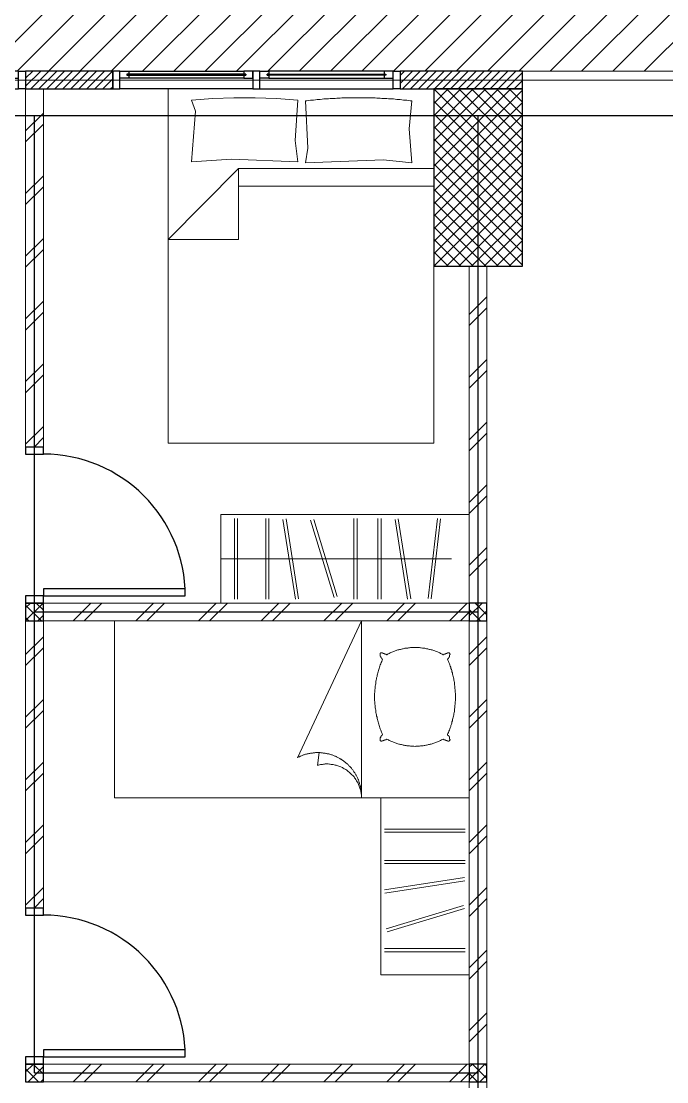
# Model space of a CAD drawing. Header units: inches. Extents: x -1 to 125, y -2 to 87.
# Drawn here: x 31.33 to 34.97, y 24.37 to 30.35 of the extents above; entities that cross this region are included whole.
import ezdxf

# ---------------------------------------------------------------- set-up
doc = ezdxf.new("R2010")
doc.units = ezdxf.units.IN
doc.header["$MEASUREMENT"] = 0
doc.layers.get('defpoints').update_dxf_attribs({"color": 1})
for name, color, linetype, lineweight in [('ars', 11, 'Continuous', 0), ('KOL', 1, 'Continuous', 30), ('KOLOM', 4, 'Continuous', 9), ('tem', 5, 'Continuous', 20)]:
    doc.layers.add(name, color=color, linetype=linetype, lineweight=lineweight)
doc.layers.add('as', color=1, linetype='Continuous', plot=False)
doc.layers.add('Kusen', color=30, linetype='Continuous')
doc.layers.add('POLYLINE TPAK', color=4, linetype='Continuous', lineweight=20, plot=False)
pattern_1 = [(45, (-37.8, 2.65), (-0.1767767, 0.1767767), []), (45, (-37.7375, 2.65), (-0.1767767, 0.1767767), [])]

# ---------------------------------------------------------------- blocks, each defined once
blk = doc.blocks.new('k2')
at = {"layer": 'ars'}
h = blk.add_hatch(dxfattribs=at)
h.set_pattern_fill('_USER', color=256, scale=0.05, angle=45, double=1, pattern_type=0)
h.set_pattern_definition([(45, (0, -5), (-0.03535534, 0.03535534), []), (135, (0, -5), (-0.03535534, -0.03535534), [])])
h.paths.add_polyline_path([(-0.25, -0.5), (0.25, -0.5), (0.25, 0.5), (-0.25, 0.5)])
at = {"layer": 'KOL'}
blk.add_lwpolyline([(-0.25, -0.5), (0.25, -0.5), (0.25, 0.5), (-0.25, 0.5)], close=True, dxfattribs=at)
blk = doc.blocks.new('BED1')
at = {"color": 0, "linetype": 'Continuous'}
for points in [[(1.9976, 0), (1.9976, 1.4976), (0, 1.4976), (0, 0), (1.9976, 0)], [(1.5484, 1.0993), (1.1489, 1.0993), (1.1489, 1.4976), (1.5484, 1.0993)], [(1.9346, 1.3656), (1.9443, 1.2458), (1.9467, 1.1259), (1.9467, 1.0061), (1.9443, 0.8862), (1.9346, 0.7663), (1.707, 0.7809), (1.586, 0.7663), (1.6017, 1.1404), (1.586, 1.3656), (1.8717, 1.3426), (1.9346, 1.3656)], [(1.4492, 1.0993), (1.4492, 0)], [(1.5484, 1.0993), (1.5484, 0)], [(1.9298, 0.1235), (1.7724, 0.138), (1.5799, 0.1235), (1.5981, 0.2833), (1.5799, 0.7228), (1.6634, 0.7094), (1.9298, 0.7228)], [(1.9298, 0.1235), (1.931, 0.1332), (1.9322, 0.1429), (1.9334, 0.1513), (1.9346, 0.161), (1.9346, 0.1707), (1.9358, 0.1804), (1.937, 0.1889), (1.9383, 0.1985), (1.9383, 0.2082), (1.9395, 0.2179), (1.9407, 0.2264), (1.9407, 0.2361), (1.9419, 0.2458), (1.9419, 0.2542), (1.9431, 0.2639), (1.9431, 0.2736), (1.9443, 0.2833), (1.9443, 0.2918), (1.9455, 0.3015), (1.9455, 0.3111), (1.9455, 0.3208), (1.9467, 0.3293), (1.9467, 0.339), (1.9467, 0.3487), (1.9467, 0.3584), (1.9479, 0.3668), (1.9479, 0.3765), (1.9479, 0.3862), (1.9479, 0.3959), (1.9479, 0.4044), (1.9479, 0.414), (1.9479, 0.4237), (1.9479, 0.4334), (1.9479, 0.4419), (1.9479, 0.4516), (1.9479, 0.4613), (1.9479, 0.4709), (1.9479, 0.4794), (1.9467, 0.4891), (1.9467, 0.4988), (1.9467, 0.5085), (1.9467, 0.5169), (1.9455, 0.5266), (1.9455, 0.5363), (1.9455, 0.546), (1.9443, 0.5545), (1.9443, 0.5642), (1.9431, 0.5738), (1.9431, 0.5835), (1.9419, 0.592), (1.9419, 0.6017), (1.9407, 0.6114), (1.9407, 0.6199), (1.9395, 0.6295), (1.9383, 0.6392), (1.9383, 0.6489), (1.937, 0.6574), (1.9358, 0.6671), (1.9346, 0.6768), (1.9346, 0.6864), (1.9334, 0.6949), (1.9322, 0.7046), (1.931, 0.7143), (1.9298, 0.7228)]]:
    blk.add_lwpolyline(points, dxfattribs=at)
blk = doc.blocks.new('LEMARI1')
for points in [[(0.6998, 0.4988), (-0.6998, 0.4988)], [(-0.6998, 0), (0.6998, 0), (0.6998, 0.4988), (-0.6998, 0.4988), (-0.6998, 0)], [(-0.5387, 0.4758), (-0.4855, 0.023)], [(-0.4685, 0.0254), (-0.5206, 0.477)], [(-0.3002, 0.4746), (-0.3705, 0.0242)], [(-0.3523, 0.0218), (-0.2821, 0.4709)], [(-0.2034, 0.477), (-0.2034, 0.0218)], [(-0.1852, 0.0218), (-0.1852, 0.477)], [(-0.0678, 0.477), (-0.0678, 0.0218)], [(-0.0496, 0.0218), (-0.0496, 0.477)], [(0.1755, 0.4722), (0.0436, 0.0363)], [(0.0605, 0.0315), (0.1937, 0.4673)], [(0.3317, 0.4746), (0.2627, 0.0242)], [(0.2797, 0.0218), (0.3499, 0.4709)], [(0.4286, 0.477), (0.4286, 0.0218)], [(0.4467, 0.0218), (0.4467, 0.477)], [(0.6053, 0.477), (0.6053, 0.0218)], [(0.6235, 0.0218), (0.6235, 0.477)], [(0.6998, 0.2494), (-0.5993, 0.2494)]]:
    blk.add_lwpolyline(points)
blk = doc.blocks.new('T. J1')
at = {"layer": 'Kusen'}
for p, q in [((-0.7188, 0.1), (-0.0688, 0.1)), ((-0.0688, 0.06), (-0.7188, 0.06)), ((0.7212, 0.1), (0.0712, 0.1)), ((0.0712, 0.06), (0.7212, 0.06)), ((-0.0188, 0), (-0.7688, 0)), ((0.0212, 0), (0.7712, 0))]:
    blk.add_line(p, q, dxfattribs=at)
for points in [[(-0.8088, 0), (-0.7688, 0), (-0.7688, 0.1), (-0.8088, 0.1)], [(-0.0188, 0), (0.0212, 0), (0.0212, 0.1), (-0.0188, 0.1)], [(0.8112, 0), (0.7712, 0), (0.7712, 0.1), (0.8112, 0.1)]]:
    blk.add_lwpolyline(points, close=True, dxfattribs=at)
for points in [[(-0.7188, 0.0775), (-0.7188, 0.06), (-0.7688, 0.06), (-0.7688, 0.1), (-0.7188, 0.1), (-0.7188, 0.0825), (-0.7288, 0.0825), (-0.7288, 0.0775), (-0.7188, 0.0775)], [(-0.0688, 0.0775), (-0.0688, 0.06), (-0.0188, 0.06), (-0.0188, 0.1), (-0.0688, 0.1), (-0.0688, 0.0825), (-0.0588, 0.0825), (-0.0588, 0.0775), (-0.0688, 0.0775)], [(0.0712, 0.0775), (0.0712, 0.06), (0.0212, 0.06), (0.0212, 0.1), (0.0712, 0.1), (0.0712, 0.0825), (0.0612, 0.0825), (0.0612, 0.0775), (0.0712, 0.0775)], [(0.7212, 0.0775), (0.7212, 0.06), (0.7712, 0.06), (0.7712, 0.1), (0.7212, 0.1), (0.7212, 0.0825), (0.7312, 0.0825), (0.7312, 0.0775), (0.7212, 0.0775)]]:
    blk.add_lwpolyline(points, dxfattribs=at)
at = {"layer": 'Kusen', "color": 141}
for points in [[(-0.7288, 0.0775), (-0.0588, 0.0775), (-0.0588, 0.0825), (-0.7288, 0.0825)], [(0.7312, 0.0775), (0.0612, 0.0775), (0.0612, 0.0825), (0.7312, 0.0825)]]:
    blk.add_lwpolyline(points, close=True, dxfattribs=at)
blk = doc.blocks.new('K 10.10')
at = {"layer": 'ars'}
h = blk.add_hatch(dxfattribs=at)
h.set_pattern_fill('_USER', color=256, scale=0.05, angle=45, double=1, pattern_type=0)
h.set_pattern_definition([(45, (0, 0), (-0.035355339, 0.035355339), []), (135, (0, 0), (-0.035355339, -0.035355339), [])])
h.paths.add_polyline_path([(1560.5383, 1380.4069), (1560.6383, 1380.4069), (1560.6383, 1380.5069), (1560.5383, 1380.5069)])
at = {"layer": 'KOL'}
blk.add_lwpolyline([(1560.5383, 1380.4069), (1560.6383, 1380.4069), (1560.6383, 1380.5069), (1560.5383, 1380.5069)], close=True, dxfattribs=at)
blk = doc.blocks.new('P.80')
at = {"layer": 'Kusen'}
for points in [[(-69.8094, -74.8368), (-69.7694, -74.8368), (-69.7694, -74.0368), (-69.8094, -74.0368)], [(-70.6094, -74.9368), (-70.5694, -74.9368), (-70.5694, -74.8368), (-70.6094, -74.8368)], [(-69.7694, -74.9368), (-69.7294, -74.9368), (-69.7294, -74.8368), (-69.7694, -74.8368)]]:
    blk.add_lwpolyline(points, close=True, dxfattribs=at)
blk.add_arc((-69.7694, -74.8368), 0.8, 90, 180, dxfattribs=at)
blk = doc.blocks.new('A-DAS')
at = {"layer": 'ars'}
h = blk.add_hatch(dxfattribs=at)
h.set_pattern_fill('ANSI31', color=256, scale=0.01, style=0)
h.set_pattern_definition([(45, (-37.059324, 15.9), (-0.02245064, 0.02245064), [])])
h.paths.add_polyline_path([(-21.75, 15.9), (-21.2593, 15.9), (-21.2593, 16), (-21.75, 16)])
h = blk.add_hatch(dxfattribs=at)
h.set_pattern_fill('ANSI31', color=256, scale=0.01, style=0)
h.set_pattern_definition([(45, (-34.560675, 15.899996), (-0.02245064, 0.02245064), [])])
h.paths.add_polyline_path([(-19.6393, 15.9), (-18.95, 15.9), (-18.95, 16), (-19.6393, 16)])
h = blk.add_hatch(dxfattribs=at)
h.set_pattern_fill('TEMBOK', color=256, scale=0.25)
h.set_pattern_definition(pattern_1)
h.paths.add_polyline_path([(-21.65, 13.88), (-21.75, 13.88), (-21.75, 15.9), (-21.65, 15.9)])
h = blk.add_hatch(dxfattribs=at)
h.set_pattern_fill('TEMBOK', color=256, scale=0.25)
h.set_pattern_definition(pattern_1)
h.paths.add_polyline_path([(-19.15, 13), (-19.25, 13), (-19.25, 14.9), (-19.15, 14.9)])
h = blk.add_hatch(dxfattribs=at)
h.set_pattern_fill('TEMBOK', color=256, scale=0.25)
h.set_pattern_definition([(225, (-13.05, 18.65), (0.1767767, -0.1767767), []), (225, (-13.1125, 18.65), (0.1767767, -0.1767767), [])])
h.paths.add_polyline_path([(-21.65, 13), (-21.65, 12.9), (-19.25, 12.9), (-19.25, 13)])
h = blk.add_hatch(dxfattribs=at)
h.set_pattern_fill('TEMBOK', color=256, scale=0.25)
h.set_pattern_definition([(45, (-37.8, 0.05), (-0.1767767, 0.1767767), []), (45, (-37.7375, 0.05), (-0.1767767, 0.1767767), [])])
h.paths.add_polyline_path([(-21.65, 11.28), (-21.75, 11.28), (-21.75, 12.9), (-21.65, 12.9)])
h = blk.add_hatch(dxfattribs=at)
h.set_pattern_fill('TEMBOK', color=256, scale=0.25)
h.set_pattern_definition([(45, (-35.3, 0.05), (-0.1767767, 0.1767767), []), (45, (-35.2375, 0.05), (-0.1767767, 0.1767767), [])])
h.paths.add_polyline_path([(-19.15, 10.4), (-19.25, 10.4), (-19.25, 12.9), (-19.15, 12.9)])
h = blk.add_hatch(dxfattribs=at)
h.set_pattern_fill('TEMBOK', color=256, scale=0.25)
h.set_pattern_definition([(225, (-13.05, 16.05), (0.1767767, -0.1767767), []), (225, (-13.1125, 16.05), (0.1767767, -0.1767767), [])])
h.paths.add_polyline_path([(-21.65, 10.4), (-21.65, 10.3), (-19.25, 10.3), (-19.25, 10.4)])
h = blk.add_hatch(dxfattribs=at)
h.set_pattern_fill('TEMBOK', color=256, scale=0.25)
h.set_pattern_definition([(45, (-35.3, -2.15), (-0.1767767, 0.1767767), []), (45, (-35.2375, -2.15), (-0.1767767, 0.1767767), [])])
h.paths.add_polyline_path([(-19.15, 8.2), (-19.25, 8.2), (-19.25, 10.3), (-19.15, 10.3)])
for p, q in [((-19.4994, 11.9012), (-19.9982, 11.9012)), ((-19.2718, 11.7075), (-19.727, 11.7075)), ((-19.727, 11.5489), (-19.2718, 11.5489)), ((-19.2718, 11.5307), (-19.727, 11.5307)), ((-19.727, 11.3818), (-19.2766, 11.4521)), ((-19.2742, 11.4327), (-19.7246, 11.3637)), ((-19.7185, 11.1627), (-19.2815, 11.2947)), ((-19.2754, 11.2777), (-19.7113, 11.1458)), ((-19.727, 11.0513), (-19.2718, 11.0513)), ((-19.2718, 11.0332), (-19.727, 11.0332))]:
    blk.add_line(p, q, dxfattribs=at)
for points in [[(-19.25, 11.9012), (-19.25, 12.9), (-21.2488, 12.9), (-21.2488, 11.9012)], [(-19.7488, 10.9024), (-19.25, 10.9024), (-19.25, 11.9012), (-19.7488, 11.9012)]]:
    blk.add_lwpolyline(points, close=True, dxfattribs=at)
for points in [[(-19.8577, 12.9), (-20.2173, 12.1276)], [(-19.8577, 11.9012), (-19.8577, 12.9)], [(-19.7149, 12.7087), (-19.71, 12.7111), (-19.7052, 12.7136), (-19.7004, 12.716), (-19.6955, 12.7184), (-19.6907, 12.7208), (-19.6858, 12.7232), (-19.681, 12.7245), (-19.6762, 12.7269), (-19.6713, 12.7281), (-19.6665, 12.7305), (-19.6616, 12.7317), (-19.6568, 12.7341), (-19.6519, 12.7354), (-19.6471, 12.7366), (-19.6423, 12.7378), (-19.6362, 12.739), (-19.6314, 12.7402), (-19.6265, 12.7414), (-19.6217, 12.7426), (-19.6168, 12.7438), (-19.612, 12.745), (-19.6059, 12.745), (-19.6011, 12.7462), (-19.5962, 12.7462), (-19.5914, 12.7475), (-19.5866, 12.7475), (-19.5805, 12.7487), (-19.5757, 12.7487), (-19.5708, 12.7487), (-19.566, 12.7487), (-19.5599, 12.7499), (-19.5551, 12.7499), (-19.5502, 12.7499), (-19.5454, 12.7487), (-19.5406, 12.7487), (-19.5345, 12.7487), (-19.5297, 12.7487), (-19.5248, 12.7475), (-19.52, 12.7475), (-19.5139, 12.7462), (-19.5091, 12.7462), (-19.5042, 12.745), (-19.4994, 12.745), (-19.4946, 12.7438), (-19.4897, 12.7426), (-19.4837, 12.7414), (-19.4788, 12.7402), (-19.474, 12.739), (-19.4691, 12.7378), (-19.4643, 12.7366), (-19.4594, 12.7354), (-19.4546, 12.7341), (-19.4498, 12.7317), (-19.4437, 12.7305), (-19.4389, 12.7281), (-19.434, 12.7269), (-19.4292, 12.7245), (-19.4243, 12.7232), (-19.4195, 12.7208), (-19.4159, 12.7184), (-19.411, 12.716), (-19.4062, 12.7136), (-19.4013, 12.7111), (-19.3965, 12.7087)], [(-19.7379, 12.2584), (-19.7403, 12.2644), (-19.7439, 12.2717), (-19.7464, 12.2777), (-19.7488, 12.2838), (-19.7512, 12.2898), (-19.7536, 12.2971), (-19.7548, 12.3031), (-19.7573, 12.3104), (-19.7597, 12.3165), (-19.7609, 12.3225), (-19.7633, 12.3298), (-19.7645, 12.3358), (-19.7669, 12.3431), (-19.7682, 12.3492), (-19.7694, 12.3564), (-19.7718, 12.3625), (-19.773, 12.3697), (-19.7742, 12.3758), (-19.7754, 12.3831), (-19.7766, 12.3891), (-19.7766, 12.3964), (-19.7778, 12.4036), (-19.7791, 12.4097), (-19.7803, 12.4169), (-19.7803, 12.423), (-19.7815, 12.4303), (-19.7815, 12.4375), (-19.7815, 12.4436), (-19.7827, 12.4508), (-19.7827, 12.4569), (-19.7827, 12.4642), (-19.7827, 12.4714), (-19.7827, 12.4775), (-19.7827, 12.4847), (-19.7827, 12.4908), (-19.7815, 12.4981), (-19.7815, 12.5053), (-19.7815, 12.5114), (-19.7803, 12.5186), (-19.7803, 12.5247), (-19.7791, 12.532), (-19.7778, 12.5392), (-19.7766, 12.5453), (-19.7766, 12.5525), (-19.7754, 12.5586), (-19.7742, 12.5659), (-19.773, 12.5719), (-19.7718, 12.5792), (-19.7694, 12.5852), (-19.7682, 12.5925), (-19.7669, 12.5985), (-19.7645, 12.6058), (-19.7633, 12.6119), (-19.7609, 12.6191), (-19.7597, 12.6252), (-19.7573, 12.6312), (-19.7548, 12.6385), (-19.7536, 12.6446), (-19.7512, 12.6518), (-19.7488, 12.6579), (-19.7464, 12.6639), (-19.7427, 12.6712), (-19.7403, 12.6772), (-19.7379, 12.6833)], [(-19.7391, 12.6845), (-19.7403, 12.6845), (-19.7403, 12.6845), (-19.7403, 12.6845), (-19.7403, 12.6857), (-19.7415, 12.6857), (-19.7415, 12.6869), (-19.7427, 12.6869), (-19.7427, 12.6893), (-19.7439, 12.6893), (-19.7439, 12.6906), (-19.7464, 12.6906), (-19.7464, 12.693), (-19.7488, 12.693), (-19.7488, 12.6966), (-19.7488, 12.6966), (-19.7488, 12.6978), (-19.75, 12.6978), (-19.75, 12.7002), (-19.7512, 12.7002), (-19.7512, 12.7087), (-19.7524, 12.7087), (-19.7524, 12.7099), (-19.7524, 12.7099), (-19.7524, 12.7136), (-19.7524, 12.7136), (-19.7524, 12.7148), (-19.7512, 12.7148), (-19.7512, 12.7172), (-19.75, 12.7172), (-19.75, 12.7184), (-19.7488, 12.7184), (-19.7488, 12.7184), (-19.7415, 12.7184), (-19.7415, 12.7184), (-19.7391, 12.7184), (-19.7391, 12.7172), (-19.7343, 12.7172), (-19.7343, 12.716), (-19.7318, 12.716), (-19.7318, 12.7148), (-19.7306, 12.7148), (-19.7306, 12.7148), (-19.7282, 12.7148), (-19.7282, 12.7136), (-19.7258, 12.7136), (-19.7258, 12.7123), (-19.7234, 12.7123), (-19.7234, 12.7123), (-19.7209, 12.7123), (-19.7209, 12.7111), (-19.7185, 12.7111), (-19.7185, 12.7099), (-19.7161, 12.7099), (-19.7161, 12.7087), (-19.7149, 12.7087), (-19.7149, 12.7087)], [(-19.7391, 12.6833), (-19.7391, 12.6845)], [(-19.3965, 12.7087), (-19.3965, 12.7087), (-19.3941, 12.7087), (-19.3941, 12.7099), (-19.3929, 12.7099), (-19.3929, 12.7111), (-19.3916, 12.7111), (-19.3916, 12.7123), (-19.388, 12.7123), (-19.388, 12.7123), (-19.3856, 12.7123), (-19.3856, 12.7136), (-19.382, 12.7136), (-19.382, 12.7148), (-19.3808, 12.7148), (-19.3808, 12.7148), (-19.3783, 12.7148), (-19.3783, 12.716), (-19.3759, 12.716), (-19.3759, 12.7172), (-19.3723, 12.7172), (-19.3723, 12.7184), (-19.3699, 12.7184), (-19.3699, 12.7184), (-19.3626, 12.7184), (-19.3626, 12.7184), (-19.3602, 12.7184), (-19.3602, 12.7172), (-19.3602, 12.7172), (-19.3602, 12.7148), (-19.359, 12.7148), (-19.359, 12.7136), (-19.3577, 12.7136), (-19.3577, 12.7099), (-19.359, 12.7099), (-19.359, 12.7087), (-19.3602, 12.7087), (-19.3602, 12.7002), (-19.3602, 12.7002), (-19.3602, 12.6978), (-19.3614, 12.6978), (-19.3614, 12.6966), (-19.3626, 12.6966), (-19.3626, 12.693), (-19.365, 12.693), (-19.365, 12.6906), (-19.3662, 12.6906), (-19.3662, 12.6893), (-19.3674, 12.6893), (-19.3674, 12.6869), (-19.3699, 12.6869), (-19.3699, 12.6857), (-19.3711, 12.6857), (-19.3711, 12.6845), (-19.3723, 12.6845), (-19.3723, 12.6845), (-19.3723, 12.6845), (-19.3723, 12.6833)], [(-19.3723, 12.6833), (-19.3699, 12.6772), (-19.3662, 12.6712), (-19.3638, 12.6639), (-19.3614, 12.6579), (-19.359, 12.6518), (-19.3565, 12.6446), (-19.3541, 12.6385), (-19.3529, 12.6312), (-19.3505, 12.6252), (-19.3481, 12.6191), (-19.3469, 12.6119), (-19.3444, 12.6058), (-19.3432, 12.5985), (-19.342, 12.5925), (-19.3396, 12.5852), (-19.3384, 12.5792), (-19.3372, 12.5719), (-19.336, 12.5659), (-19.3347, 12.5586), (-19.3335, 12.5525), (-19.3323, 12.5453), (-19.3323, 12.538), (-19.3311, 12.532), (-19.3299, 12.5247), (-19.3299, 12.5186), (-19.3287, 12.5114), (-19.3287, 12.5053), (-19.3287, 12.4981), (-19.3275, 12.4908), (-19.3275, 12.4847), (-19.3275, 12.4775), (-19.3275, 12.4714), (-19.3275, 12.4642), (-19.3275, 12.4569), (-19.3275, 12.4508), (-19.3287, 12.4436), (-19.3287, 12.4375), (-19.3287, 12.4303), (-19.3299, 12.423), (-19.3299, 12.4169), (-19.3311, 12.4097), (-19.3323, 12.4036), (-19.3323, 12.3964), (-19.3335, 12.3891), (-19.3347, 12.3831), (-19.336, 12.3758), (-19.3372, 12.3697), (-19.3384, 12.3625), (-19.3396, 12.3564), (-19.342, 12.3492), (-19.3432, 12.3431), (-19.3444, 12.3358), (-19.3469, 12.3298), (-19.3481, 12.3225), (-19.3505, 12.3165), (-19.3529, 12.3104), (-19.3541, 12.3031), (-19.3565, 12.2971), (-19.359, 12.2898), (-19.3614, 12.2838), (-19.3638, 12.2777), (-19.3662, 12.2705), (-19.3699, 12.2644), (-19.3723, 12.2584)], [(-19.7149, 12.2329), (-19.7149, 12.2317), (-19.7161, 12.2317), (-19.7161, 12.2305), (-19.7185, 12.2305), (-19.7185, 12.2293), (-19.7209, 12.2293), (-19.7209, 12.2293), (-19.7234, 12.2293), (-19.7234, 12.2281), (-19.7258, 12.2281), (-19.7258, 12.2269), (-19.7282, 12.2269), (-19.7282, 12.2269), (-19.7306, 12.2269), (-19.7306, 12.2257), (-19.7318, 12.2257), (-19.7318, 12.2245), (-19.7343, 12.2245), (-19.7343, 12.2232), (-19.7391, 12.2232), (-19.7391, 12.2232), (-19.7415, 12.2232), (-19.7415, 12.222), (-19.7488, 12.222), (-19.7488, 12.2232), (-19.75, 12.2232), (-19.75, 12.2232), (-19.7512, 12.2232), (-19.7512, 12.2269), (-19.7524, 12.2269), (-19.7524, 12.2269), (-19.7524, 12.2269), (-19.7524, 12.2305), (-19.7524, 12.2305), (-19.7524, 12.2317), (-19.7512, 12.2317), (-19.7512, 12.2414), (-19.75, 12.2414), (-19.75, 12.2426), (-19.7488, 12.2426), (-19.7488, 12.245), (-19.7488, 12.245), (-19.7488, 12.2487), (-19.7464, 12.2487), (-19.7464, 12.2511), (-19.7439, 12.2511), (-19.7439, 12.2511), (-19.7427, 12.2511), (-19.7427, 12.2535), (-19.7415, 12.2535), (-19.7415, 12.2559), (-19.7403, 12.2559), (-19.7403, 12.2559), (-19.7403, 12.2571), (-19.7391, 12.2571), (-19.7391, 12.2571)], [(-19.3965, 12.2329), (-19.4013, 12.2305), (-19.4062, 12.2281), (-19.411, 12.2257), (-19.4159, 12.2232), (-19.4195, 12.2208), (-19.4243, 12.2184), (-19.4292, 12.2172), (-19.434, 12.2148), (-19.4389, 12.2136), (-19.4437, 12.2111), (-19.4498, 12.2099), (-19.4546, 12.2075), (-19.4594, 12.2063), (-19.4643, 12.2051), (-19.4691, 12.2039), (-19.474, 12.2027), (-19.4788, 12.2015), (-19.4837, 12.2002), (-19.4897, 12.199), (-19.4946, 12.1978), (-19.4994, 12.1966), (-19.5042, 12.1966), (-19.5091, 12.1954), (-19.5139, 12.1954), (-19.52, 12.1942), (-19.5248, 12.1942), (-19.5297, 12.193), (-19.5345, 12.193), (-19.5406, 12.193), (-19.5454, 12.193), (-19.5502, 12.193), (-19.5551, 12.1918), (-19.5611, 12.193), (-19.566, 12.193), (-19.5708, 12.193), (-19.5757, 12.193), (-19.5805, 12.193), (-19.5866, 12.1942), (-19.5914, 12.1942), (-19.5962, 12.1954), (-19.6011, 12.1954), (-19.6059, 12.1966), (-19.612, 12.1966), (-19.6168, 12.1978), (-19.6217, 12.199), (-19.6265, 12.2002), (-19.6314, 12.2015), (-19.6362, 12.2027), (-19.6423, 12.2039), (-19.6471, 12.2051), (-19.6519, 12.2063), (-19.6568, 12.2075), (-19.6616, 12.2099), (-19.6665, 12.2111), (-19.6713, 12.2136), (-19.6762, 12.2148), (-19.681, 12.2172), (-19.6858, 12.2184), (-19.6907, 12.2208), (-19.6955, 12.2232), (-19.7004, 12.2257), (-19.7052, 12.2281), (-19.71, 12.2305), (-19.7149, 12.2329)], [(-19.3723, 12.2571), (-19.3723, 12.2571), (-19.3723, 12.2571), (-19.3723, 12.2559), (-19.3711, 12.2559), (-19.3699, 12.2559), (-19.3699, 12.2535), (-19.3674, 12.2535), (-19.3674, 12.2511), (-19.3662, 12.2511), (-19.3662, 12.2511), (-19.365, 12.2511), (-19.365, 12.2487), (-19.3626, 12.2487), (-19.3626, 12.245), (-19.3614, 12.245), (-19.3614, 12.2426), (-19.3602, 12.2426), (-19.3602, 12.2414), (-19.3602, 12.2414), (-19.3602, 12.2317), (-19.359, 12.2317), (-19.359, 12.2305), (-19.3577, 12.2305), (-19.3577, 12.2269), (-19.359, 12.2269), (-19.359, 12.2269), (-19.3602, 12.2269), (-19.3602, 12.2232), (-19.3602, 12.2232), (-19.3602, 12.2232), (-19.3626, 12.2232), (-19.3626, 12.222), (-19.3699, 12.222), (-19.3699, 12.2232), (-19.3723, 12.2232), (-19.3723, 12.2232), (-19.3759, 12.2232), (-19.3759, 12.2245), (-19.3783, 12.2245), (-19.3783, 12.2257), (-19.3808, 12.2257), (-19.3808, 12.2269), (-19.382, 12.2269), (-19.382, 12.2269), (-19.3856, 12.2269), (-19.3856, 12.2281), (-19.388, 12.2281), (-19.388, 12.2293), (-19.3916, 12.2293), (-19.3916, 12.2293), (-19.3929, 12.2293), (-19.3929, 12.2305), (-19.3941, 12.2305), (-19.3941, 12.2317), (-19.3965, 12.2317), (-19.3965, 12.2329)], [(-20.2173, 12.1288), (-20.2137, 12.13), (-20.21, 12.1324), (-20.2064, 12.1337), (-20.2028, 12.1361), (-20.1992, 12.1373), (-20.1955, 12.1385), (-20.1907, 12.1397), (-20.187, 12.1421), (-20.1834, 12.1433), (-20.1798, 12.1446), (-20.1762, 12.1458), (-20.1725, 12.147), (-20.1677, 12.1482), (-20.164, 12.1494), (-20.1604, 12.1494), (-20.1568, 12.1506), (-20.1531, 12.1518), (-20.1483, 12.1518), (-20.1447, 12.153), (-20.141, 12.1542), (-20.1374, 12.1542), (-20.1326, 12.1542), (-20.1289, 12.1554), (-20.1253, 12.1554), (-20.1205, 12.1554), (-20.1168, 12.1567), (-20.1132, 12.1567), (-20.1096, 12.1567), (-20.1047, 12.1567), (-20.1011, 12.1567), (-20.0975, 12.1567), (-20.0926, 12.1567), (-20.089, 12.1567), (-20.0854, 12.1554), (-20.0817, 12.1554), (-20.0769, 12.1554), (-20.0732, 12.1542), (-20.0696, 12.1542), (-20.066, 12.1542), (-20.0611, 12.153), (-20.0575, 12.1518), (-20.0539, 12.1518), (-20.0502, 12.1506), (-20.0454, 12.1494), (-20.0418, 12.1494), (-20.0381, 12.1482), (-20.0345, 12.147), (-20.0309, 12.1458), (-20.026, 12.1446), (-20.0224, 12.1433), (-20.0188, 12.1421), (-20.0151, 12.1409), (-20.0115, 12.1385), (-20.0079, 12.1373), (-20.0042, 12.1361), (-20.0006, 12.1349), (-19.997, 12.1324), (-19.9933, 12.1312), (-19.9897, 12.1288), (-19.9861, 12.1276), (-19.9824, 12.1252), (-19.9788, 12.1228), (-19.9752, 12.1203), (-19.9715, 12.1191), (-19.9679, 12.1167), (-19.9643, 12.1143), (-19.9619, 12.1119), (-19.9582, 12.1094), (-19.9546, 12.107), (-19.9522, 12.1046), (-19.9485, 12.1022), (-19.9449, 12.0998), (-19.9425, 12.0973), (-19.9389, 12.0949), (-19.9364, 12.0913), (-19.9328, 12.0889), (-19.9304, 12.0864), (-19.928, 12.0828), (-19.9243, 12.0804), (-19.9219, 12.078), (-19.9195, 12.0743), (-19.9171, 12.0719), (-19.9134, 12.0683), (-19.911, 12.0659), (-19.9086, 12.0622), (-19.9062, 12.0586), (-19.9038, 12.0562), (-19.9013, 12.0525), (-19.9001, 12.0489), (-19.8977, 12.0465), (-19.8953, 12.0429), (-19.8929, 12.0392), (-19.8904, 12.0356), (-19.8892, 12.032), (-19.8868, 12.0295), (-19.8856, 12.0259), (-19.8832, 12.0223), (-19.882, 12.0186), (-19.8795, 12.015), (-19.8783, 12.0114), (-19.8771, 12.0077), (-19.8747, 12.0041), (-19.8735, 12.0005), (-19.8723, 11.9969), (-19.8711, 11.9932), (-19.8699, 11.9896), (-19.8686, 11.9847), (-19.8674, 11.9811), (-19.8662, 11.9775), (-19.865, 11.9738), (-19.8638, 11.9702), (-19.8626, 11.9654), (-19.8626, 11.9617), (-19.8614, 11.9581), (-19.8602, 11.9545), (-19.8602, 11.9496), (-19.859, 11.946), (-19.859, 11.9424), (-19.8577, 11.9387), (-19.8577, 11.9339), (-19.8577, 11.9303), (-19.8565, 11.9266), (-19.8565, 11.9218), (-19.8565, 11.9182), (-19.8565, 11.9133), (-19.8565, 11.9097), (-19.8565, 11.9061), (-19.8565, 11.9012)], [(-20.095, 12.1567), (-20.1047, 12.084)], [(-20.1047, 12.0852), (-20.0987, 12.0864), (-20.0938, 12.0877), (-20.0878, 12.0889), (-20.0829, 12.0901), (-20.0769, 12.0901), (-20.072, 12.0913), (-20.066, 12.0913), (-20.0611, 12.0925), (-20.0551, 12.0925), (-20.049, 12.0925), (-20.0442, 12.0925), (-20.0381, 12.0913), (-20.0333, 12.0913), (-20.0272, 12.0901), (-20.0224, 12.0901), (-20.0163, 12.0889), (-20.0115, 12.0877), (-20.0054, 12.0864), (-20.0006, 12.0852), (-19.9958, 12.084), (-19.9897, 12.0816), (-19.9849, 12.0804), (-19.98, 12.078), (-19.974, 12.0768), (-19.9691, 12.0743), (-19.9643, 12.0719), (-19.9594, 12.0695), (-19.9546, 12.0659), (-19.9498, 12.0634), (-19.9449, 12.061), (-19.9401, 12.0574), (-19.9352, 12.0538), (-19.9316, 12.0501), (-19.9268, 12.0465), (-19.9231, 12.0429), (-19.9183, 12.0392), (-19.9146, 12.0356), (-19.911, 12.032), (-19.9062, 12.0271), (-19.9025, 12.0235), (-19.8989, 12.0199), (-19.8965, 12.015), (-19.8929, 12.0102), (-19.8892, 12.0053), (-19.8868, 12.0017), (-19.8844, 11.9969), (-19.8808, 11.992), (-19.8783, 11.9872), (-19.8759, 11.9823), (-19.8735, 11.9775), (-19.8711, 11.9714), (-19.8699, 11.9666), (-19.8674, 11.9617), (-19.8662, 11.9569), (-19.8638, 11.9508), (-19.8626, 11.946), (-19.8614, 11.94), (-19.8602, 11.9351), (-19.859, 11.9291), (-19.859, 11.9242), (-19.8577, 11.9182), (-19.8577, 11.9133), (-19.8565, 11.9073), (-19.8565, 11.9012)], [(-19.727, 11.7257), (-19.2718, 11.7257)]]:
    blk.add_lwpolyline(points, dxfattribs=at)
at = {"layer": 'as'}
for p, q in [((-37.8, 15.75), (36.6, 15.75)), ((-21.7, 10.35), (-21.7, 15.75)), ((-19.2, 2.65), (-19.2, 15.75)), ((-21.7, 12.95), (-19.2, 12.95)), ((-21.7, 10.35), (-19.2, 10.35))]:
    blk.add_line(p, q, dxfattribs=at)
at = {"layer": 'KOL'}
for points in [[(-21.75, 15.9), (-21.2593, 15.9), (-21.2593, 16), (-21.75, 16)], [(-19.6393, 15.9), (-18.95, 15.9), (-18.95, 16), (-19.6393, 16)]]:
    blk.add_lwpolyline(points, close=True, dxfattribs=at)
at = {"layer": 'POLYLINE TPAK', "color": 3}
blk.add_lwpolyline([(24.15, 58.85), (-25.35, 58.85), (-25.35, 60.75), (-31.65, 60.75), (-31.65, 58.85), (-38.1, 58.85), (-38.1, 45.35), (-7.15, 45.35), (-7.15, 43.3), (-7.15, 15.95), (-38.1, 15.95), (-38.1, 2.45), (-31.65, 2.45), (-31.65, 0.55), (-25.35, 0.55), (-25.35, 2.45), (24.15, 2.45)], dxfattribs=at)
blk.add_lwpolyline([(-38.15, 19.05), (-7.2, 19.05), (-7.2, 16), (-38.15, 16)], close=True, dxfattribs=at)
at = {"layer": 'tem'}
for points in [[(-21.65, 13.88), (-21.65, 15.9), (-21.75, 15.9), (-21.75, 13.88)], [(-19.15, 13), (-19.15, 14.9), (-19.25, 14.9), (-19.25, 13)], [(-19.25, 13), (-21.65, 13), (-21.65, 12.9), (-19.25, 12.9)], [(-21.65, 11.28), (-21.65, 12.9), (-21.75, 12.9), (-21.75, 11.28)], [(-19.15, 10.4), (-19.15, 12.9), (-19.25, 12.9), (-19.25, 10.4)], [(-19.25, 10.4), (-21.65, 10.4), (-21.65, 10.3), (-19.25, 10.3)], [(-19.15, 8.2), (-19.15, 10.3), (-19.25, 10.3), (-19.25, 8.2)]]:
    blk.add_lwpolyline(points, close=True, dxfattribs=at)
at = {"layer": 'ars', "rotation": 90}
blk.add_blockref('BED1', (-19.45, 13.9024), dxfattribs=at)
at = {"layer": 'ars', "xscale": -1}
blk.add_blockref('LEMARI1', (-19.9498, 13), dxfattribs=at)
at = {"layer": 'KOL', "rotation": 180}
blk.add_blockref('k2', (-19.2, 15.4), dxfattribs=at)
at = {"layer": 'KOLOM', "extrusion": (0, 0, -1), "xscale": -1, "zscale": -1, "rotation": 180}
for p in [(-1538.8883, 1393.4069), (-1541.3883, 1393.4069), (-1538.8883, 1390.8069), (-1541.3883, 1390.8069)]:
    blk.add_blockref('K 10.10', p, dxfattribs=at)
at = {"layer": 'Kusen'}
for p in [(-22.5612, 15.9), (-20.4505, 15.9)]:
    blk.add_blockref('T. J1', p, dxfattribs=at)
at = {"layer": 'Kusen', "rotation": 270}
for p in [(53.1868, -56.7294), (53.1868, -59.3294)]:
    blk.add_blockref('P.80', p, dxfattribs=at)

msp = doc.modelspace()

# ---------------------------------------------------------------- hatches: boundary and pattern name
at = {"layer": 'defpoints'}
h = msp.add_hatch(dxfattribs=at)
h.set_pattern_fill('ANSI31', color=256, style=0)
h.paths.add_polyline_path([(14.9523, 33.1162), (45.9023, 33.1162), (45.9023, 30.0662), (14.9523, 30.0662)])

# ---------------------------------------------------------------- block references
msp.add_blockref('A-DAS', (53.1023, 14.0662))

doc.saveas('drawing.dxf')
